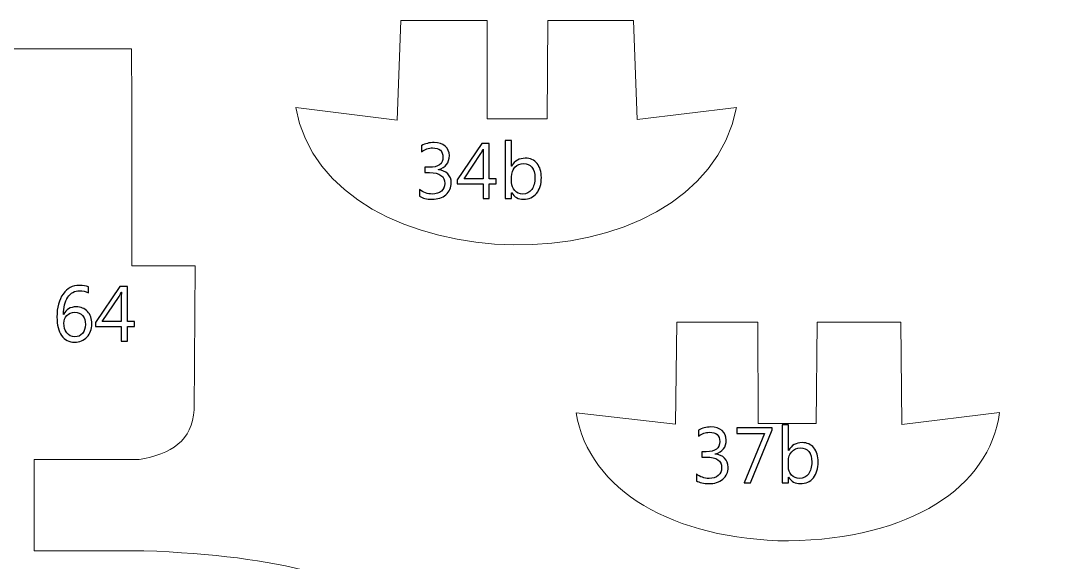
# Model space of a CAD drawing. Header units: centimetres. Extents: x -196 to 200, y -267 to 229.
# Drawn here: x -24.1 to 31.9, y 164 to 193.6 of the extents above; entities that cross this region are included whole.
import ezdxf

# ---------------------------------------------------------------- set-up
doc = ezdxf.new("R2010")
doc.units = ezdxf.units.CM
doc.header["$MEASUREMENT"] = 0
doc.layers.add('Camada 1', color=7, linetype='Continuous')
doc.layers.add('Camada 2', color=20, linetype='Continuous')

msp = doc.modelspace()

# ---------------------------------------------------------------- linework, layer by layer
at = {"layer": 'Camada 1', "lineweight": 9}
for points, knots in [([(-3.39, 193.569), (-3.39, 193.569), (1.305, 193.569), (1.305, 193.569), (1.305, 193.569), (1.305, 193.569), (1.305, 188.212), (1.305, 188.212), (1.305, 188.212), (1.305, 188.212), (4.579, 188.212), (4.579, 188.212), (4.579, 188.212), (4.579, 188.212), (4.612, 193.569), (4.612, 193.569), (4.612, 193.569), (4.612, 193.569), (9.274, 193.569), (9.274, 193.569), (9.274, 193.569), (9.274, 193.569), (9.473, 188.179), (9.473, 188.179), (9.473, 188.179), (9.473, 188.179), (14.896, 188.841), (14.896, 188.841), (14.896, 188.841), (12.898, 178.577), (-7.478, 179.133), (-9.111, 188.841), (-9.111, 188.841), (-9.111, 188.841), (-3.589, 188.146), (-3.589, 188.146), (-3.589, 188.146), (-3.589, 188.146), (-3.39, 193.569), (-3.39, 193.569)], [0, 0, 0, 0, 0.090909, 0.090909, 0.090909, 0.090909, 0.181818, 0.181818, 0.181818, 0.181818, 0.272727, 0.272727, 0.272727, 0.272727, 0.363636, 0.363636, 0.363636, 0.363636, 0.454545, 0.454545, 0.454545, 0.454545, 0.545455, 0.545455, 0.545455, 0.545455, 0.636364, 0.636364, 0.636364, 0.636364, 0.727273, 0.727273, 0.727273, 0.727273, 0.818182, 0.818182, 0.818182, 0.818182, 1, 1, 1, 1]), ([(114.689, 140.372), (114.689, 140.372), (121.777, 140.406), (121.777, 140.406), (121.777, 140.406), (121.777, 140.406), (121.77, 129.531), (121.77, 129.531), (121.77, 129.531), (121.77, 129.531), (125.082, 129.531), (125.082, 129.531), (125.082, 129.531), (125.082, 129.531), (125.087, 140.334), (125.087, 140.334), (125.087, 140.334), (125.087, 140.334), (135.586, 140.334), (135.586, 140.334), (135.586, 140.334), (135.586, 140.334), (135.586, 129.531), (135.586, 129.531), (135.586, 129.531), (135.586, 129.531), (138.885, 129.531), (138.885, 129.531), (138.885, 129.531), (138.885, 129.531), (138.886, 140.351), (138.886, 140.351), (138.886, 140.351), (138.886, 140.351), (149.417, 140.346), (149.417, 140.346), (149.417, 140.346), (149.417, 140.346), (149.391, 129.535), (149.391, 129.535), (149.391, 129.535), (149.391, 129.535), (152.742, 129.531), (152.742, 129.531), (152.742, 129.531), (152.742, 129.531), (152.755, 140.375), (152.755, 140.375), (152.755, 140.375), (152.755, 140.375), (163.247, 140.384), (163.247, 140.384), (163.247, 140.384), (163.247, 140.384), (163.247, 129.532), (163.247, 129.532), (163.247, 129.532), (163.247, 129.532), (166.534, 129.534), (166.534, 129.534), (166.534, 129.534), (166.534, 129.534), (166.587, 140.372), (166.587, 140.372), (166.587, 140.372), (166.587, 140.372), (177.191, 140.351), (177.191, 140.351), (177.191, 140.351), (177.191, 140.351), (177.225, 129.532), (177.225, 129.532), (177.225, 129.532), (177.225, 129.532), (180.491, 129.532), (180.491, 129.532), (180.491, 129.532), (180.491, 129.532), (180.507, 140.351), (180.507, 140.351), (180.507, 140.351), (180.507, 140.351), (194.175, 140.357), (194.175, 140.357), (194.175, 140.357), (194.175, 140.357), (194.198, 135.934), (194.198, 135.934), (194.198, 135.934), (194.198, 135.934), (190.911, 135.937), (190.911, 135.937), (190.911, 135.937), (190.911, 135.937), (190.911, 122.929), (190.911, 122.929), (190.911, 122.929), (190.911, 122.929), (194.197, 122.931), (194.197, 122.931), (194.197, 122.931), (194.197, 122.931), (194.197, 118.546), (194.197, 118.546), (194.197, 118.546), (194.197, 118.546), (111.237, 118.545), (111.237, 118.545), (111.237, 118.545), (111.237, 118.545), (111.234, 125.194), (111.234, 125.194), (111.234, 125.194), (111.234, 125.194), (100.095, 125.194), (100.095, 125.194), (100.095, 125.194), (98.387, 125.156), (97.605, 123.336), (97.591, 120.037), (97.591, 120.037), (97.729, 114.639), (94.559, 112.378), (91.986, 112.668), (91.986, 112.668), (91.986, 112.668), (93.508, 124.97), (93.508, 124.97), (93.508, 124.97), (93.508, 124.97), (90.249, 125.309), (90.249, 125.309), (90.249, 125.309), (90.249, 125.309), (89.165, 117.272), (89.165, 117.272), (89.165, 117.272), (89.165, 117.272), (2.271, 117.175), (2.271, 117.175), (2.271, 117.175), (2.271, 117.175), (2.269, 110.802), (2.269, 110.802), (2.269, 110.802), (2.269, 110.802), (-1.043, 110.801), (-1.043, 110.801), (-1.043, 110.801), (-1.043, 110.801), (-1.185, 88.942), (-1.185, 88.942), (-1.185, 88.942), (-1.185, 88.942), (-35.24, 85.129), (-35.24, 85.129), (-35.24, 85.129), (-35.24, 85.129), (-63.557, 85.144), (-63.557, 85.144), (-63.557, 85.144), (-65.043, 84.591), (-65.665, 83.347), (-65.246, 81.268), (-65.246, 81.268), (-65.246, 81.268), (-64.254, 78.165), (-64.254, 78.165), (-64.254, 78.165), (-63.326, 75.262), (-63.061, 73.597), (-65.387, 72.634), (-65.387, 72.634), (-65.387, 72.634), (-69.566, 71.073), (-69.566, 71.073), (-69.566, 71.073), (-75.32, 68.462), (-76.167, 62.893), (-73.657, 55.298), (-73.657, 55.298), (-72.354, 51.114), (-73.927, 48.199), (-76.368, 49.092), (-76.368, 49.092), (-76.368, 49.092), (-103.733, 58.307), (-103.733, 58.307), (-103.733, 58.307), (-103.102, 60.687), (-102.343, 63.067), (-101.456, 65.446), (-101.456, 65.446), (-101.456, 65.446), (-93.666, 62.108), (-93.666, 62.108), (-93.666, 62.108), (-93.666, 62.108), (-92.577, 65.248), (-92.577, 65.248), (-92.577, 65.248), (-92.577, 65.248), (-100.4, 68.586), (-100.4, 68.586), (-100.4, 68.586), (-99.209, 71.162), (-97.955, 73.674), (-96.637, 76.121), (-96.637, 76.121), (-96.637, 76.121), (-88.847, 71.858), (-88.847, 71.858), (-88.847, 71.858), (-88.847, 71.858), (-87.13, 74.667), (-87.13, 74.667), (-87.13, 74.667), (-87.13, 74.667), (-94.821, 78.964), (-94.821, 78.964), (-94.821, 78.964), (-93.561, 81.177), (-92.248, 83.287), (-90.86, 85.243), (-90.86, 85.243), (-90.86, 85.243), (-83.73, 80.451), (-83.73, 80.451), (-83.73, 80.451), (-83.73, 80.451), (-81.948, 83.161), (-81.948, 83.161), (-81.948, 83.161), (-81.948, 83.161), (-88.979, 87.953), (-88.979, 87.953), (-88.979, 87.953), (-87.461, 89.938), (-86.028, 91.963), (-84.688, 94.035), (-84.688, 94.035), (-84.688, 94.035), (-77.327, 89.441), (-77.327, 89.441), (-77.327, 89.441), (-77.327, 89.441), (-75.907, 92.316), (-75.907, 92.316), (-75.907, 92.316), (-75.907, 92.316), (-83.103, 96.976), (-83.103, 96.976), (-83.103, 96.976), (-80.277, 103.602), (-82.236, 109.043), (-90.122, 112.277), (-90.122, 112.277), (-103.899, 115.381), (-119.513, 113.823), (-133.764, 106.791), (-133.764, 106.791), (-144.008, 101.178), (-154.042, 94.092), (-164.777, 87.847), (-164.777, 87.847), (-170.221, 84.322), (-175.616, 81.162), (-181.376, 78.622), (-181.376, 78.622), (-183.558, 77.911), (-185.077, 77.638), (-185.897, 78.094), (-185.897, 78.094), (-191.027, 82.698), (-193.644, 93.751), (-193.229, 112.589), (-193.229, 112.589), (-192.121, 128.575), (-189.468, 139.014), (-184.95, 142.757), (-184.95, 142.757), (-180.824, 144.316), (-165.289, 144.555), (-141.95, 142.79), (-141.95, 142.79), (-126.066, 141.543), (-110.264, 140.047), (-94.515, 138.397), (-94.515, 138.397), (-85.281, 137.334), (-77.614, 145.445), (-70.733, 157.943), (-70.733, 157.943), (-72.994, 158.332), (-74.592, 160.089), (-74.791, 163.639), (-74.791, 163.639), (-74.747, 167.843), (-72.92, 169.939), (-69.436, 170.243), (-69.436, 170.243), (-67.983, 170.256), (-66.531, 170.239), (-65.079, 170.073), (-65.079, 170.073), (-63.108, 169.837), (-62.191, 170.706), (-62.256, 173.119), (-62.256, 173.119), (-62.256, 173.119), (-62.225, 177.892), (-62.225, 177.892), (-62.225, 177.892), (-62.225, 177.892), (-58.622, 177.892), (-58.622, 177.892), (-58.622, 177.892), (-58.622, 177.892), (-58.621, 184.763), (-58.621, 184.763), (-58.621, 184.763), (-58.621, 184.763), (-52.573, 184.76), (-52.573, 184.76), (-52.573, 184.76), (-52.573, 184.76), (-46.65, 192.035), (-46.65, 192.035), (-46.65, 192.035), (-46.65, 192.035), (-18.056, 192.03), (-18.056, 192.03), (-18.056, 192.03), (-18.056, 192.03), (-18.049, 180.199), (-18.049, 180.199), (-18.049, 180.199), (-18.049, 180.199), (-14.604, 180.2), (-14.604, 180.2), (-14.604, 180.2), (-14.604, 180.2), (-14.654, 172.369), (-14.654, 172.369), (-14.654, 172.369), (-14.75, 170.684), (-15.901, 169.942), (-17.653, 169.659), (-17.653, 169.659), (-17.653, 169.659), (-23.365, 169.659), (-23.365, 169.659), (-23.365, 169.659), (-23.365, 169.659), (-23.367, 164.682), (-23.367, 164.682), (-23.367, 164.682), (-23.367, 164.682), (-17.384, 164.682), (-17.384, 164.682), (-17.384, 164.682), (-9.828, 164.385), (-5.427, 163.227), (-3.319, 160.661), (-3.319, 160.661), (-1.966, 159.056), (-1.137, 157.276), (-1.075, 155.241), (-1.075, 155.241), (-1.075, 155.241), (-1.006, 145.454), (-1.006, 145.454), (-1.006, 145.454), (-1.006, 145.454), (2.333, 145.456), (2.333, 145.456), (2.333, 145.456), (2.333, 145.456), (2.342, 137.754), (2.342, 137.754), (2.342, 137.754), (2.342, 137.754), (92.633, 137.751), (92.633, 137.751), (92.633, 137.751), (92.633, 137.751), (92.619, 142.019), (92.619, 142.019), (92.619, 142.019), (94.823, 148.923), (96.989, 156.13), (99.23, 162.731), (99.23, 162.731), (100.216, 165.658), (101.894, 167.27), (104.257, 167.188), (104.257, 167.188), (107.361, 166.892), (109.115, 164.964), (110.065, 161.989), (110.065, 161.989), (111.854, 155.099), (113.136, 147.567), (114.689, 140.372)], [0, 0, 0, 0, 0.009804, 0.009804, 0.009804, 0.009804, 0.019608, 0.019608, 0.019608, 0.019608, 0.029412, 0.029412, 0.029412, 0.029412, 0.039216, 0.039216, 0.039216, 0.039216, 0.04902, 0.04902, 0.04902, 0.04902, 0.058824, 0.058824, 0.058824, 0.058824, 0.068627, 0.068627, 0.068627, 0.068627, 0.078431, 0.078431, 0.078431, 0.078431, 0.088235, 0.088235, 0.088235, 0.088235, 0.098039, 0.098039, 0.098039, 0.098039, 0.107843, 0.107843, 0.107843, 0.107843, 0.117647, 0.117647, 0.117647, 0.117647, 0.127451, 0.127451, 0.127451, 0.127451, 0.137255, 0.137255, 0.137255, 0.137255, 0.147059, 0.147059, 0.147059, 0.147059, 0.156863, 0.156863, 0.156863, 0.156863, 0.166667, 0.166667, 0.166667, 0.166667, 0.176471, 0.176471, 0.176471, 0.176471, 0.186275, 0.186275, 0.186275, 0.186275, 0.196078, 0.196078, 0.196078, 0.196078, 0.205882, 0.205882, 0.205882, 0.205882, 0.215686, 0.215686, 0.215686, 0.215686, 0.22549, 0.22549, 0.22549, 0.22549, 0.235294, 0.235294, 0.235294, 0.235294, 0.245098, 0.245098, 0.245098, 0.245098, 0.254902, 0.254902, 0.254902, 0.254902, 0.264706, 0.264706, 0.264706, 0.264706, 0.27451, 0.27451, 0.27451, 0.27451, 0.284314, 0.284314, 0.284314, 0.284314, 0.294118, 0.294118, 0.294118, 0.294118, 0.303922, 0.303922, 0.303922, 0.303922, 0.313725, 0.313725, 0.313725, 0.313726, 0.323529, 0.323529, 0.323529, 0.323529, 0.333333, 0.333333, 0.333333, 0.333333, 0.343137, 0.343137, 0.343137, 0.343137, 0.352941, 0.352941, 0.352941, 0.352941, 0.362745, 0.362745, 0.362745, 0.362745, 0.372549, 0.372549, 0.372549, 0.372549, 0.382353, 0.382353, 0.382353, 0.382353, 0.392157, 0.392157, 0.392157, 0.392157, 0.401961, 0.401961, 0.401961, 0.401961, 0.411765, 0.411765, 0.411765, 0.411765, 0.421569, 0.421569, 0.421569, 0.421569, 0.431373, 0.431373, 0.431373, 0.431373, 0.441176, 0.441176, 0.441176, 0.441176, 0.45098, 0.45098, 0.45098, 0.45098, 0.460784, 0.460784, 0.460784, 0.460784, 0.470588, 0.470588, 0.470588, 0.470588, 0.480392, 0.480392, 0.480392, 0.480392, 0.490196, 0.490196, 0.490196, 0.490196, 0.5, 0.5, 0.5, 0.5, 0.509804, 0.509804, 0.509804, 0.509804, 0.519608, 0.519608, 0.519608, 0.519608, 0.529412, 0.529412, 0.529412, 0.529412, 0.539216, 0.539216, 0.539216, 0.539216, 0.54902, 0.54902, 0.54902, 0.54902, 0.558824, 0.558824, 0.558824, 0.558824, 0.568627, 0.568627, 0.568627, 0.568627, 0.578431, 0.578431, 0.578431, 0.578431, 0.588235, 0.588235, 0.588235, 0.588235, 0.598039, 0.598039, 0.598039, 0.598039, 0.607843, 0.607843, 0.607843, 0.607843, 0.617647, 0.617647, 0.617647, 0.617647, 0.627451, 0.627451, 0.627451, 0.627451, 0.637255, 0.637255, 0.637255, 0.637255, 0.647059, 0.647059, 0.647059, 0.647059, 0.656863, 0.656863, 0.656863, 0.656863, 0.666667, 0.666667, 0.666667, 0.666667, 0.676471, 0.676471, 0.676471, 0.676471, 0.686275, 0.686275, 0.686275, 0.686275, 0.696078, 0.696078, 0.696078, 0.696078, 0.705882, 0.705882, 0.705882, 0.705882, 0.715686, 0.715686, 0.715686, 0.715686, 0.72549, 0.72549, 0.72549, 0.72549, 0.735294, 0.735294, 0.735294, 0.735294, 0.745098, 0.745098, 0.745098, 0.745098, 0.754902, 0.754902, 0.754902, 0.754902, 0.764706, 0.764706, 0.764706, 0.764706, 0.77451, 0.77451, 0.77451, 0.77451, 0.784314, 0.784314, 0.784314, 0.784314, 0.794118, 0.794118, 0.794118, 0.794118, 0.803922, 0.803922, 0.803922, 0.803922, 0.813725, 0.813725, 0.813725, 0.813726, 0.823529, 0.823529, 0.823529, 0.823529, 0.833333, 0.833333, 0.833333, 0.833333, 0.843137, 0.843137, 0.843137, 0.843137, 0.852941, 0.852941, 0.852941, 0.852941, 0.862745, 0.862745, 0.862745, 0.862745, 0.872549, 0.872549, 0.872549, 0.872549, 0.882353, 0.882353, 0.882353, 0.882353, 0.892157, 0.892157, 0.892157, 0.892157, 0.901961, 0.901961, 0.901961, 0.901961, 0.911765, 0.911765, 0.911765, 0.911765, 0.921569, 0.921569, 0.921569, 0.921569, 0.931373, 0.931373, 0.931373, 0.931373, 0.941176, 0.941176, 0.941176, 0.941176, 0.95098, 0.95098, 0.95098, 0.95098, 0.960784, 0.960784, 0.960784, 0.960784, 0.970588, 0.970588, 0.970588, 0.970588, 0.980392, 0.980392, 0.980392, 0.980392, 1, 1, 1, 1]), ([(11.634, 177.144), (11.634, 177.144), (16.058, 177.146), (16.058, 177.146), (16.058, 177.146), (16.058, 177.146), (16.077, 171.619), (16.077, 171.619), (16.077, 171.619), (16.077, 171.619), (19.226, 171.619), (19.226, 171.619), (19.226, 171.619), (19.226, 171.619), (19.284, 177.144), (19.284, 177.144), (19.284, 177.144), (19.284, 177.144), (23.849, 177.146), (23.849, 177.146), (23.849, 177.146), (23.849, 177.146), (23.908, 171.559), (23.908, 171.559), (23.908, 171.559), (23.908, 171.559), (29.228, 172.218), (29.228, 172.218), (29.228, 172.218), (28.652, 168.088), (24.364, 165.343), (17.731, 165.216), (17.731, 165.216), (11.427, 165.301), (6.873, 167.943), (6.155, 172.198), (6.155, 172.198), (6.155, 172.198), (11.574, 171.579), (11.574, 171.579), (11.574, 171.579), (11.574, 171.579), (11.634, 177.144), (11.634, 177.144)], [0, 0, 0, 0, 0.083333, 0.083333, 0.083333, 0.083333, 0.166667, 0.166667, 0.166667, 0.166667, 0.25, 0.25, 0.25, 0.25, 0.333333, 0.333333, 0.333333, 0.333333, 0.416667, 0.416667, 0.416667, 0.416667, 0.5, 0.5, 0.5, 0.5, 0.583333, 0.583333, 0.583333, 0.583333, 0.666667, 0.666667, 0.666667, 0.666667, 0.75, 0.75, 0.75, 0.75, 0.833333, 0.833333, 0.833333, 0.833333, 1, 1, 1, 1])]:
    msp.add_open_spline(points, degree=3, knots=knots, dxfattribs=at)
at = {"layer": 'Camada 2'}
for points, knots in [([(-2.375, 183.995), (-2.375, 183.995), (-2.375, 184.362), (-2.375, 184.362), (-2.375, 184.362), (-2.171, 184.2), (-1.939, 184.119), (-1.683, 184.119), (-1.683, 184.119), (-1.473, 184.119), (-1.307, 184.171), (-1.183, 184.275), (-1.183, 184.275), (-1.058, 184.38), (-0.996, 184.521), (-0.996, 184.697), (-0.996, 184.697), (-0.996, 185.088), (-1.274, 185.284), (-1.828, 185.284), (-1.828, 185.284), (-1.828, 185.284), (-2.076, 185.284), (-2.076, 185.284), (-2.076, 185.284), (-2.076, 185.284), (-2.076, 185.574), (-2.076, 185.574), (-2.076, 185.574), (-2.076, 185.574), (-1.84, 185.574), (-1.84, 185.574), (-1.84, 185.574), (-1.345, 185.574), (-1.099, 185.758), (-1.099, 186.124), (-1.099, 186.124), (-1.099, 186.463), (-1.287, 186.633), (-1.664, 186.633), (-1.664, 186.633), (-1.875, 186.633), (-2.073, 186.562), (-2.26, 186.419), (-2.26, 186.419), (-2.26, 186.419), (-2.26, 186.752), (-2.26, 186.752), (-2.26, 186.752), (-2.067, 186.866), (-1.841, 186.923), (-1.579, 186.923), (-1.579, 186.923), (-1.328, 186.923), (-1.126, 186.856), (-0.975, 186.723), (-0.975, 186.723), (-0.824, 186.589), (-0.749, 186.419), (-0.749, 186.21), (-0.749, 186.21), (-0.749, 185.817), (-0.949, 185.564), (-1.349, 185.451), (-1.349, 185.451), (-1.349, 185.451), (-1.349, 185.443), (-1.349, 185.443), (-1.349, 185.443), (-1.134, 185.422), (-0.963, 185.347), (-0.837, 185.216), (-0.837, 185.216), (-0.71, 185.086), (-0.646, 184.924), (-0.646, 184.73), (-0.646, 184.73), (-0.646, 184.461), (-0.742, 184.245), (-0.935, 184.08), (-0.935, 184.08), (-1.128, 183.915), (-1.382, 183.833), (-1.697, 183.833), (-1.697, 183.833), (-1.981, 183.833), (-2.207, 183.887), (-2.375, 183.995)], [0, 0, 0, 0, 0.043478, 0.043478, 0.043478, 0.043478, 0.086957, 0.086957, 0.086957, 0.086957, 0.130435, 0.130435, 0.130435, 0.130435, 0.173913, 0.173913, 0.173913, 0.173913, 0.217391, 0.217391, 0.217391, 0.217391, 0.26087, 0.26087, 0.26087, 0.26087, 0.304348, 0.304348, 0.304348, 0.304348, 0.347826, 0.347826, 0.347826, 0.347826, 0.391304, 0.391304, 0.391304, 0.391304, 0.434783, 0.434783, 0.434783, 0.434783, 0.478261, 0.478261, 0.478261, 0.478261, 0.521739, 0.521739, 0.521739, 0.521739, 0.565217, 0.565217, 0.565217, 0.565217, 0.608696, 0.608696, 0.608696, 0.608696, 0.652174, 0.652174, 0.652174, 0.652174, 0.695652, 0.695652, 0.695652, 0.695652, 0.73913, 0.73913, 0.73913, 0.73913, 0.782609, 0.782609, 0.782609, 0.782609, 0.826087, 0.826087, 0.826087, 0.826087, 0.869565, 0.869565, 0.869565, 0.869565, 0.913043, 0.913043, 0.913043, 0.913043, 1, 1, 1, 1]), ([(1.808, 184.678), (1.808, 184.678), (1.424, 184.678), (1.424, 184.678), (1.424, 184.678), (1.424, 184.678), (1.424, 183.884), (1.424, 183.884), (1.424, 183.884), (1.424, 183.884), (1.086, 183.884), (1.086, 183.884), (1.086, 183.884), (1.086, 183.884), (1.086, 184.678), (1.086, 184.678), (1.086, 184.678), (1.086, 184.678), (-0.318, 184.678), (-0.318, 184.678), (-0.318, 184.678), (-0.318, 184.678), (-0.318, 184.901), (-0.318, 184.901), (-0.318, 184.901), (-0.318, 184.901), (1.012, 186.872), (1.012, 186.872), (1.012, 186.872), (1.012, 186.872), (1.424, 186.872), (1.424, 186.872), (1.424, 186.872), (1.424, 186.872), (1.424, 184.955), (1.424, 184.955), (1.424, 184.955), (1.424, 184.955), (1.808, 184.955), (1.808, 184.955), (1.808, 184.955), (1.808, 184.955), (1.808, 184.678), (1.808, 184.678)], [0, 0, 0, 0, 0.083333, 0.083333, 0.083333, 0.083333, 0.166667, 0.166667, 0.166667, 0.166667, 0.25, 0.25, 0.25, 0.25, 0.333333, 0.333333, 0.333333, 0.333333, 0.416667, 0.416667, 0.416667, 0.416667, 0.5, 0.5, 0.5, 0.5, 0.583333, 0.583333, 0.583333, 0.583333, 0.666667, 0.666667, 0.666667, 0.666667, 0.75, 0.75, 0.75, 0.75, 0.833333, 0.833333, 0.833333, 0.833333, 1, 1, 1, 1]), ([(2.648, 184.19), (2.648, 184.19), (2.64, 184.19), (2.64, 184.19), (2.64, 184.19), (2.64, 184.19), (2.64, 183.884), (2.64, 183.884), (2.64, 183.884), (2.64, 183.884), (2.299, 183.884), (2.299, 183.884), (2.299, 183.884), (2.299, 183.884), (2.299, 187.042), (2.299, 187.042), (2.299, 187.042), (2.299, 187.042), (2.64, 187.042), (2.64, 187.042), (2.64, 187.042), (2.64, 187.042), (2.64, 185.645), (2.64, 185.645), (2.64, 185.645), (2.64, 185.645), (2.648, 185.645), (2.648, 185.645), (2.648, 185.645), (2.816, 185.928), (3.062, 186.069), (3.386, 186.069), (3.386, 186.069), (3.66, 186.069), (3.874, 185.974), (4.029, 185.783), (4.029, 185.783), (4.184, 185.591), (4.262, 185.335), (4.262, 185.014), (4.262, 185.014), (4.262, 184.657), (4.175, 184.37), (4.001, 184.155), (4.001, 184.155), (3.827, 183.94), (3.59, 183.833), (3.288, 183.833), (3.288, 183.833), (3.006, 183.833), (2.793, 183.952), (2.648, 184.19)], [0, 0, 0, 0, 0.071429, 0.071429, 0.071429, 0.071429, 0.142857, 0.142857, 0.142857, 0.142857, 0.214286, 0.214286, 0.214286, 0.214286, 0.285714, 0.285714, 0.285714, 0.285714, 0.357143, 0.357143, 0.357143, 0.357143, 0.428571, 0.428571, 0.428571, 0.428571, 0.5, 0.5, 0.5, 0.5, 0.571429, 0.571429, 0.571429, 0.571429, 0.642857, 0.642857, 0.642857, 0.642857, 0.714286, 0.714286, 0.714286, 0.714286, 0.785714, 0.785714, 0.785714, 0.785714, 0.857143, 0.857143, 0.857143, 0.857143, 1, 1, 1, 1]), ([(1.086, 184.955), (1.086, 184.955), (1.086, 186.246), (1.086, 186.246), (1.086, 186.246), (1.086, 186.338), (1.089, 186.441), (1.095, 186.555), (1.095, 186.555), (1.095, 186.555), (1.086, 186.555), (1.086, 186.555), (1.086, 186.555), (1.067, 186.505), (1.029, 186.429), (0.972, 186.326), (0.972, 186.326), (0.972, 186.326), (0.053, 184.955), (0.053, 184.955), (0.053, 184.955), (0.053, 184.955), (1.086, 184.955), (1.086, 184.955)], [0, 0, 0, 0, 0.142857, 0.142857, 0.142857, 0.142857, 0.285714, 0.285714, 0.285714, 0.285714, 0.428571, 0.428571, 0.428571, 0.428571, 0.571429, 0.571429, 0.571429, 0.571429, 0.714286, 0.714286, 0.714286, 0.714286, 1, 1, 1, 1]), ([(2.64, 185.054), (2.64, 185.054), (2.64, 184.755), (2.64, 184.755), (2.64, 184.755), (2.64, 184.578), (2.698, 184.428), (2.812, 184.304), (2.812, 184.304), (2.927, 184.181), (3.072, 184.119), (3.249, 184.119), (3.249, 184.119), (3.456, 184.119), (3.618, 184.199), (3.735, 184.357), (3.735, 184.357), (3.853, 184.516), (3.912, 184.737), (3.912, 185.02), (3.912, 185.02), (3.912, 185.258), (3.857, 185.445), (3.747, 185.581), (3.747, 185.581), (3.637, 185.716), (3.489, 185.783), (3.301, 185.783), (3.301, 185.783), (3.102, 185.783), (2.942, 185.714), (2.821, 185.576), (2.821, 185.576), (2.7, 185.437), (2.64, 185.263), (2.64, 185.054)], [0, 0, 0, 0, 0.1, 0.1, 0.1, 0.1, 0.2, 0.2, 0.2, 0.2, 0.3, 0.3, 0.3, 0.3, 0.4, 0.4, 0.4, 0.4, 0.5, 0.5, 0.5, 0.5, 0.6, 0.6, 0.6, 0.6, 0.7, 0.7, 0.7, 0.7, 0.8, 0.8, 0.8, 0.8, 1, 1, 1, 1]), ([(-20.411, 179.055), (-20.411, 179.055), (-20.411, 178.731), (-20.411, 178.731), (-20.411, 178.731), (-20.565, 178.81), (-20.727, 178.85), (-20.898, 178.85), (-20.898, 178.85), (-21.162, 178.85), (-21.374, 178.732), (-21.534, 178.496), (-21.534, 178.496), (-21.692, 178.26), (-21.772, 177.943), (-21.772, 177.547), (-21.772, 177.547), (-21.772, 177.547), (-21.764, 177.547), (-21.764, 177.547), (-21.764, 177.547), (-21.625, 177.829), (-21.397, 177.971), (-21.081, 177.971), (-21.081, 177.971), (-20.82, 177.971), (-20.613, 177.887), (-20.458, 177.72), (-20.458, 177.72), (-20.304, 177.552), (-20.227, 177.328), (-20.227, 177.047), (-20.227, 177.047), (-20.227, 176.754), (-20.315, 176.514), (-20.492, 176.328), (-20.492, 176.328), (-20.668, 176.143), (-20.892, 176.05), (-21.164, 176.05), (-21.164, 176.05), (-21.464, 176.05), (-21.7, 176.17), (-21.87, 176.409), (-21.87, 176.409), (-22.041, 176.648), (-22.126, 176.983), (-22.126, 177.416), (-22.126, 177.416), (-22.126, 177.94), (-22.015, 178.358), (-21.791, 178.671), (-21.791, 178.671), (-21.568, 178.984), (-21.273, 179.14), (-20.906, 179.14), (-20.906, 179.14), (-20.698, 179.14), (-20.533, 179.112), (-20.411, 179.055)], [0, 0, 0, 0, 0.0625, 0.0625, 0.0625, 0.0625, 0.125, 0.125, 0.125, 0.125, 0.1875, 0.1875, 0.1875, 0.1875, 0.25, 0.25, 0.25, 0.25, 0.3125, 0.3125, 0.3125, 0.3125, 0.375, 0.375, 0.375, 0.375, 0.4375, 0.4375, 0.4375, 0.4375, 0.5, 0.5, 0.5, 0.5, 0.5625, 0.5625, 0.5625, 0.5625, 0.625, 0.625, 0.625, 0.625, 0.6875, 0.6875, 0.6875, 0.6875, 0.75, 0.75, 0.75, 0.75, 0.8125, 0.8125, 0.8125, 0.8125, 0.875, 0.875, 0.875, 0.875, 1, 1, 1, 1]), ([(-17.901, 176.895), (-17.901, 176.895), (-18.285, 176.895), (-18.285, 176.895), (-18.285, 176.895), (-18.285, 176.895), (-18.285, 176.101), (-18.285, 176.101), (-18.285, 176.101), (-18.285, 176.101), (-18.622, 176.101), (-18.622, 176.101), (-18.622, 176.101), (-18.622, 176.101), (-18.622, 176.895), (-18.622, 176.895), (-18.622, 176.895), (-18.622, 176.895), (-20.027, 176.895), (-20.027, 176.895), (-20.027, 176.895), (-20.027, 176.895), (-20.027, 177.119), (-20.027, 177.119), (-20.027, 177.119), (-20.027, 177.119), (-18.697, 179.089), (-18.697, 179.089), (-18.697, 179.089), (-18.697, 179.089), (-18.285, 179.089), (-18.285, 179.089), (-18.285, 179.089), (-18.285, 179.089), (-18.285, 177.173), (-18.285, 177.173), (-18.285, 177.173), (-18.285, 177.173), (-17.901, 177.173), (-17.901, 177.173), (-17.901, 177.173), (-17.901, 177.173), (-17.901, 176.895), (-17.901, 176.895)], [0, 0, 0, 0, 0.083333, 0.083333, 0.083333, 0.083333, 0.166667, 0.166667, 0.166667, 0.166667, 0.25, 0.25, 0.25, 0.25, 0.333333, 0.333333, 0.333333, 0.333333, 0.416667, 0.416667, 0.416667, 0.416667, 0.5, 0.5, 0.5, 0.5, 0.583333, 0.583333, 0.583333, 0.583333, 0.666667, 0.666667, 0.666667, 0.666667, 0.75, 0.75, 0.75, 0.75, 0.833333, 0.833333, 0.833333, 0.833333, 1, 1, 1, 1]), ([(-18.622, 177.173), (-18.622, 177.173), (-18.622, 178.464), (-18.622, 178.464), (-18.622, 178.464), (-18.622, 178.555), (-18.62, 178.659), (-18.614, 178.772), (-18.614, 178.772), (-18.614, 178.772), (-18.622, 178.772), (-18.622, 178.772), (-18.622, 178.772), (-18.642, 178.722), (-18.68, 178.646), (-18.737, 178.543), (-18.737, 178.543), (-18.737, 178.543), (-19.656, 177.173), (-19.656, 177.173), (-19.656, 177.173), (-19.656, 177.173), (-18.622, 177.173), (-18.622, 177.173)], [0, 0, 0, 0, 0.142857, 0.142857, 0.142857, 0.142857, 0.285714, 0.285714, 0.285714, 0.285714, 0.428571, 0.428571, 0.428571, 0.428571, 0.571429, 0.571429, 0.571429, 0.571429, 0.714286, 0.714286, 0.714286, 0.714286, 1, 1, 1, 1]), ([(-21.157, 177.681), (-21.333, 177.681), (-21.476, 177.621), (-21.586, 177.501), (-21.586, 177.501), (-21.696, 177.381), (-21.751, 177.24), (-21.751, 177.077), (-21.751, 177.077), (-21.751, 176.872), (-21.696, 176.698), (-21.587, 176.553), (-21.587, 176.553), (-21.478, 176.409), (-21.333, 176.336), (-21.152, 176.336), (-21.152, 176.336), (-20.98, 176.336), (-20.841, 176.399), (-20.736, 176.525), (-20.736, 176.525), (-20.63, 176.651), (-20.577, 176.811), (-20.577, 177.004), (-20.577, 177.004), (-20.577, 177.216), (-20.628, 177.381), (-20.729, 177.501), (-20.729, 177.501), (-20.831, 177.621), (-20.973, 177.681), (-21.157, 177.681)], [0, 0, 0, 0, 0.111111, 0.111111, 0.111111, 0.111111, 0.222222, 0.222222, 0.222222, 0.222222, 0.333333, 0.333333, 0.333333, 0.333333, 0.444444, 0.444444, 0.444444, 0.444444, 0.555556, 0.555556, 0.555556, 0.555556, 0.666667, 0.666667, 0.666667, 0.666667, 0.777778, 0.777778, 0.777778, 0.777778, 1, 1, 1, 1]), ([(17.73, 168.695), (17.73, 168.695), (17.722, 168.695), (17.722, 168.695), (17.722, 168.695), (17.722, 168.695), (17.722, 168.389), (17.722, 168.389), (17.722, 168.389), (17.722, 168.389), (17.38, 168.389), (17.38, 168.389), (17.38, 168.389), (17.38, 168.389), (17.38, 171.547), (17.38, 171.547), (17.38, 171.547), (17.38, 171.547), (17.722, 171.547), (17.722, 171.547), (17.722, 171.547), (17.722, 171.547), (17.722, 170.15), (17.722, 170.15), (17.722, 170.15), (17.722, 170.15), (17.73, 170.15), (17.73, 170.15), (17.73, 170.15), (17.898, 170.433), (18.144, 170.574), (18.468, 170.574), (18.468, 170.574), (18.742, 170.574), (18.956, 170.479), (19.111, 170.288), (19.111, 170.288), (19.266, 170.096), (19.343, 169.84), (19.343, 169.519), (19.343, 169.519), (19.343, 169.162), (19.257, 168.875), (19.083, 168.66), (19.083, 168.66), (18.909, 168.445), (18.671, 168.338), (18.369, 168.338), (18.369, 168.338), (18.088, 168.338), (17.874, 168.457), (17.73, 168.695)], [0, 0, 0, 0, 0.071429, 0.071429, 0.071429, 0.071429, 0.142857, 0.142857, 0.142857, 0.142857, 0.214286, 0.214286, 0.214286, 0.214286, 0.285714, 0.285714, 0.285714, 0.285714, 0.357143, 0.357143, 0.357143, 0.357143, 0.428571, 0.428571, 0.428571, 0.428571, 0.5, 0.5, 0.5, 0.5, 0.571429, 0.571429, 0.571429, 0.571429, 0.642857, 0.642857, 0.642857, 0.642857, 0.714286, 0.714286, 0.714286, 0.714286, 0.785714, 0.785714, 0.785714, 0.785714, 0.857143, 0.857143, 0.857143, 0.857143, 1, 1, 1, 1]), ([(12.707, 168.5), (12.707, 168.5), (12.707, 168.867), (12.707, 168.867), (12.707, 168.867), (12.911, 168.705), (13.142, 168.624), (13.399, 168.624), (13.399, 168.624), (13.608, 168.624), (13.775, 168.676), (13.899, 168.781), (13.899, 168.781), (14.023, 168.885), (14.085, 169.026), (14.085, 169.202), (14.085, 169.202), (14.085, 169.594), (13.808, 169.789), (13.254, 169.789), (13.254, 169.789), (13.254, 169.789), (13.006, 169.789), (13.006, 169.789), (13.006, 169.789), (13.006, 169.789), (13.006, 170.079), (13.006, 170.079), (13.006, 170.079), (13.006, 170.079), (13.242, 170.079), (13.242, 170.079), (13.242, 170.079), (13.736, 170.079), (13.983, 170.263), (13.983, 170.629), (13.983, 170.629), (13.983, 170.968), (13.794, 171.138), (13.417, 171.138), (13.417, 171.138), (13.207, 171.138), (13.008, 171.067), (12.822, 170.924), (12.822, 170.924), (12.822, 170.924), (12.822, 171.257), (12.822, 171.257), (12.822, 171.257), (13.014, 171.371), (13.241, 171.428), (13.502, 171.428), (13.502, 171.428), (13.754, 171.428), (13.955, 171.361), (14.107, 171.228), (14.107, 171.228), (14.258, 171.094), (14.333, 170.924), (14.333, 170.715), (14.333, 170.715), (14.333, 170.322), (14.133, 170.069), (13.733, 169.956), (13.733, 169.956), (13.733, 169.956), (13.733, 169.948), (13.733, 169.948), (13.733, 169.948), (13.947, 169.927), (14.118, 169.852), (14.245, 169.722), (14.245, 169.722), (14.372, 169.591), (14.435, 169.429), (14.435, 169.235), (14.435, 169.235), (14.435, 168.966), (14.339, 168.75), (14.147, 168.585), (14.147, 168.585), (13.954, 168.421), (13.7, 168.338), (13.385, 168.338), (13.385, 168.338), (13.101, 168.338), (12.875, 168.392), (12.707, 168.5)], [0, 0, 0, 0, 0.043478, 0.043478, 0.043478, 0.043478, 0.086957, 0.086957, 0.086957, 0.086957, 0.130435, 0.130435, 0.130435, 0.130435, 0.173913, 0.173913, 0.173913, 0.173913, 0.217391, 0.217391, 0.217391, 0.217391, 0.26087, 0.26087, 0.26087, 0.26087, 0.304348, 0.304348, 0.304348, 0.304348, 0.347826, 0.347826, 0.347826, 0.347826, 0.391304, 0.391304, 0.391304, 0.391304, 0.434783, 0.434783, 0.434783, 0.434783, 0.478261, 0.478261, 0.478261, 0.478261, 0.521739, 0.521739, 0.521739, 0.521739, 0.565217, 0.565217, 0.565217, 0.565217, 0.608696, 0.608696, 0.608696, 0.608696, 0.652174, 0.652174, 0.652174, 0.652174, 0.695652, 0.695652, 0.695652, 0.695652, 0.73913, 0.73913, 0.73913, 0.73913, 0.782609, 0.782609, 0.782609, 0.782609, 0.826087, 0.826087, 0.826087, 0.826087, 0.869565, 0.869565, 0.869565, 0.869565, 0.913043, 0.913043, 0.913043, 0.913043, 1, 1, 1, 1]), ([(16.838, 171.269), (16.838, 171.269), (15.656, 168.389), (15.656, 168.389), (15.656, 168.389), (15.656, 168.389), (15.302, 168.389), (15.302, 168.389), (15.302, 168.389), (15.302, 168.389), (16.42, 171.07), (16.42, 171.07), (16.42, 171.07), (16.42, 171.07), (14.913, 171.07), (14.913, 171.07), (14.913, 171.07), (14.913, 171.07), (14.913, 171.377), (14.913, 171.377), (14.913, 171.377), (14.913, 171.377), (16.838, 171.377), (16.838, 171.377), (16.838, 171.377), (16.838, 171.377), (16.838, 171.269), (16.838, 171.269)], [0, 0, 0, 0, 0.125, 0.125, 0.125, 0.125, 0.25, 0.25, 0.25, 0.25, 0.375, 0.375, 0.375, 0.375, 0.5, 0.5, 0.5, 0.5, 0.625, 0.625, 0.625, 0.625, 0.75, 0.75, 0.75, 0.75, 1, 1, 1, 1]), ([(17.722, 169.559), (17.722, 169.559), (17.722, 169.26), (17.722, 169.26), (17.722, 169.26), (17.722, 169.083), (17.779, 168.933), (17.894, 168.809), (17.894, 168.809), (18.008, 168.686), (18.154, 168.624), (18.33, 168.624), (18.33, 168.624), (18.537, 168.624), (18.7, 168.704), (18.817, 168.862), (18.817, 168.862), (18.934, 169.022), (18.993, 169.242), (18.993, 169.525), (18.993, 169.525), (18.993, 169.764), (18.939, 169.951), (18.828, 170.086), (18.828, 170.086), (18.719, 170.221), (18.57, 170.289), (18.382, 170.289), (18.382, 170.289), (18.184, 170.289), (18.024, 170.219), (17.903, 170.081), (17.903, 170.081), (17.782, 169.942), (17.722, 169.768), (17.722, 169.559)], [0, 0, 0, 0, 0.1, 0.1, 0.1, 0.1, 0.2, 0.2, 0.2, 0.2, 0.3, 0.3, 0.3, 0.3, 0.4, 0.4, 0.4, 0.4, 0.5, 0.5, 0.5, 0.5, 0.6, 0.6, 0.6, 0.6, 0.7, 0.7, 0.7, 0.7, 0.8, 0.8, 0.8, 0.8, 1, 1, 1, 1])]:
    msp.add_open_spline(points, degree=3, knots=knots, dxfattribs=at)
at = {"layer": 'Camada 2', "lineweight": 9}
for points, knots in [([(-2.375, 183.995), (-2.375, 183.995), (-2.375, 184.362), (-2.375, 184.362), (-2.375, 184.362), (-2.171, 184.2), (-1.939, 184.119), (-1.683, 184.119), (-1.683, 184.119), (-1.473, 184.119), (-1.307, 184.171), (-1.183, 184.275), (-1.183, 184.275), (-1.058, 184.38), (-0.996, 184.521), (-0.996, 184.697), (-0.996, 184.697), (-0.996, 185.088), (-1.274, 185.284), (-1.828, 185.284), (-1.828, 185.284), (-1.828, 185.284), (-2.076, 185.284), (-2.076, 185.284), (-2.076, 185.284), (-2.076, 185.284), (-2.076, 185.574), (-2.076, 185.574), (-2.076, 185.574), (-2.076, 185.574), (-1.84, 185.574), (-1.84, 185.574), (-1.84, 185.574), (-1.345, 185.574), (-1.099, 185.758), (-1.099, 186.124), (-1.099, 186.124), (-1.099, 186.463), (-1.287, 186.633), (-1.664, 186.633), (-1.664, 186.633), (-1.875, 186.633), (-2.073, 186.562), (-2.26, 186.419), (-2.26, 186.419), (-2.26, 186.419), (-2.26, 186.752), (-2.26, 186.752), (-2.26, 186.752), (-2.067, 186.866), (-1.841, 186.923), (-1.579, 186.923), (-1.579, 186.923), (-1.328, 186.923), (-1.126, 186.856), (-0.975, 186.723), (-0.975, 186.723), (-0.824, 186.589), (-0.749, 186.419), (-0.749, 186.21), (-0.749, 186.21), (-0.749, 185.817), (-0.949, 185.564), (-1.349, 185.451), (-1.349, 185.451), (-1.349, 185.451), (-1.349, 185.443), (-1.349, 185.443), (-1.349, 185.443), (-1.134, 185.422), (-0.963, 185.347), (-0.837, 185.216), (-0.837, 185.216), (-0.71, 185.086), (-0.646, 184.924), (-0.646, 184.73), (-0.646, 184.73), (-0.646, 184.461), (-0.742, 184.245), (-0.935, 184.08), (-0.935, 184.08), (-1.128, 183.915), (-1.382, 183.833), (-1.697, 183.833), (-1.697, 183.833), (-1.981, 183.833), (-2.207, 183.887), (-2.375, 183.995)], [0, 0, 0, 0, 0.043478, 0.043478, 0.043478, 0.043478, 0.086957, 0.086957, 0.086957, 0.086957, 0.130435, 0.130435, 0.130435, 0.130435, 0.173913, 0.173913, 0.173913, 0.173913, 0.217391, 0.217391, 0.217391, 0.217391, 0.26087, 0.26087, 0.26087, 0.26087, 0.304348, 0.304348, 0.304348, 0.304348, 0.347826, 0.347826, 0.347826, 0.347826, 0.391304, 0.391304, 0.391304, 0.391304, 0.434783, 0.434783, 0.434783, 0.434783, 0.478261, 0.478261, 0.478261, 0.478261, 0.521739, 0.521739, 0.521739, 0.521739, 0.565217, 0.565217, 0.565217, 0.565217, 0.608696, 0.608696, 0.608696, 0.608696, 0.652174, 0.652174, 0.652174, 0.652174, 0.695652, 0.695652, 0.695652, 0.695652, 0.73913, 0.73913, 0.73913, 0.73913, 0.782609, 0.782609, 0.782609, 0.782609, 0.826087, 0.826087, 0.826087, 0.826087, 0.869565, 0.869565, 0.869565, 0.869565, 0.913043, 0.913043, 0.913043, 0.913043, 1, 1, 1, 1]), ([(1.808, 184.678), (1.808, 184.678), (1.424, 184.678), (1.424, 184.678), (1.424, 184.678), (1.424, 184.678), (1.424, 183.884), (1.424, 183.884), (1.424, 183.884), (1.424, 183.884), (1.086, 183.884), (1.086, 183.884), (1.086, 183.884), (1.086, 183.884), (1.086, 184.678), (1.086, 184.678), (1.086, 184.678), (1.086, 184.678), (-0.318, 184.678), (-0.318, 184.678), (-0.318, 184.678), (-0.318, 184.678), (-0.318, 184.901), (-0.318, 184.901), (-0.318, 184.901), (-0.318, 184.901), (1.012, 186.872), (1.012, 186.872), (1.012, 186.872), (1.012, 186.872), (1.424, 186.872), (1.424, 186.872), (1.424, 186.872), (1.424, 186.872), (1.424, 184.955), (1.424, 184.955), (1.424, 184.955), (1.424, 184.955), (1.808, 184.955), (1.808, 184.955), (1.808, 184.955), (1.808, 184.955), (1.808, 184.678), (1.808, 184.678)], [0, 0, 0, 0, 0.083333, 0.083333, 0.083333, 0.083333, 0.166667, 0.166667, 0.166667, 0.166667, 0.25, 0.25, 0.25, 0.25, 0.333333, 0.333333, 0.333333, 0.333333, 0.416667, 0.416667, 0.416667, 0.416667, 0.5, 0.5, 0.5, 0.5, 0.583333, 0.583333, 0.583333, 0.583333, 0.666667, 0.666667, 0.666667, 0.666667, 0.75, 0.75, 0.75, 0.75, 0.833333, 0.833333, 0.833333, 0.833333, 1, 1, 1, 1]), ([(2.648, 184.19), (2.648, 184.19), (2.64, 184.19), (2.64, 184.19), (2.64, 184.19), (2.64, 184.19), (2.64, 183.884), (2.64, 183.884), (2.64, 183.884), (2.64, 183.884), (2.299, 183.884), (2.299, 183.884), (2.299, 183.884), (2.299, 183.884), (2.299, 187.042), (2.299, 187.042), (2.299, 187.042), (2.299, 187.042), (2.64, 187.042), (2.64, 187.042), (2.64, 187.042), (2.64, 187.042), (2.64, 185.645), (2.64, 185.645), (2.64, 185.645), (2.64, 185.645), (2.648, 185.645), (2.648, 185.645), (2.648, 185.645), (2.816, 185.928), (3.062, 186.069), (3.386, 186.069), (3.386, 186.069), (3.66, 186.069), (3.874, 185.974), (4.029, 185.783), (4.029, 185.783), (4.184, 185.591), (4.262, 185.335), (4.262, 185.014), (4.262, 185.014), (4.262, 184.657), (4.175, 184.37), (4.001, 184.155), (4.001, 184.155), (3.827, 183.94), (3.59, 183.833), (3.288, 183.833), (3.288, 183.833), (3.006, 183.833), (2.793, 183.952), (2.648, 184.19)], [0, 0, 0, 0, 0.071429, 0.071429, 0.071429, 0.071429, 0.142857, 0.142857, 0.142857, 0.142857, 0.214286, 0.214286, 0.214286, 0.214286, 0.285714, 0.285714, 0.285714, 0.285714, 0.357143, 0.357143, 0.357143, 0.357143, 0.428571, 0.428571, 0.428571, 0.428571, 0.5, 0.5, 0.5, 0.5, 0.571429, 0.571429, 0.571429, 0.571429, 0.642857, 0.642857, 0.642857, 0.642857, 0.714286, 0.714286, 0.714286, 0.714286, 0.785714, 0.785714, 0.785714, 0.785714, 0.857143, 0.857143, 0.857143, 0.857143, 1, 1, 1, 1]), ([(1.086, 184.955), (1.086, 184.955), (1.086, 186.246), (1.086, 186.246), (1.086, 186.246), (1.086, 186.338), (1.089, 186.441), (1.095, 186.555), (1.095, 186.555), (1.095, 186.555), (1.086, 186.555), (1.086, 186.555), (1.086, 186.555), (1.067, 186.505), (1.029, 186.429), (0.972, 186.326), (0.972, 186.326), (0.972, 186.326), (0.053, 184.955), (0.053, 184.955), (0.053, 184.955), (0.053, 184.955), (1.086, 184.955), (1.086, 184.955)], [0, 0, 0, 0, 0.142857, 0.142857, 0.142857, 0.142857, 0.285714, 0.285714, 0.285714, 0.285714, 0.428571, 0.428571, 0.428571, 0.428571, 0.571429, 0.571429, 0.571429, 0.571429, 0.714286, 0.714286, 0.714286, 0.714286, 1, 1, 1, 1]), ([(2.64, 185.054), (2.64, 185.054), (2.64, 184.755), (2.64, 184.755), (2.64, 184.755), (2.64, 184.578), (2.698, 184.428), (2.812, 184.304), (2.812, 184.304), (2.927, 184.181), (3.072, 184.119), (3.249, 184.119), (3.249, 184.119), (3.456, 184.119), (3.618, 184.199), (3.735, 184.357), (3.735, 184.357), (3.853, 184.516), (3.912, 184.737), (3.912, 185.02), (3.912, 185.02), (3.912, 185.258), (3.857, 185.445), (3.747, 185.581), (3.747, 185.581), (3.637, 185.716), (3.489, 185.783), (3.301, 185.783), (3.301, 185.783), (3.102, 185.783), (2.942, 185.714), (2.821, 185.576), (2.821, 185.576), (2.7, 185.437), (2.64, 185.263), (2.64, 185.054)], [0, 0, 0, 0, 0.1, 0.1, 0.1, 0.1, 0.2, 0.2, 0.2, 0.2, 0.3, 0.3, 0.3, 0.3, 0.4, 0.4, 0.4, 0.4, 0.5, 0.5, 0.5, 0.5, 0.6, 0.6, 0.6, 0.6, 0.7, 0.7, 0.7, 0.7, 0.8, 0.8, 0.8, 0.8, 1, 1, 1, 1]), ([(-20.411, 179.055), (-20.411, 179.055), (-20.411, 178.731), (-20.411, 178.731), (-20.411, 178.731), (-20.565, 178.81), (-20.727, 178.85), (-20.898, 178.85), (-20.898, 178.85), (-21.162, 178.85), (-21.374, 178.732), (-21.534, 178.496), (-21.534, 178.496), (-21.692, 178.26), (-21.772, 177.943), (-21.772, 177.547), (-21.772, 177.547), (-21.772, 177.547), (-21.764, 177.547), (-21.764, 177.547), (-21.764, 177.547), (-21.625, 177.829), (-21.397, 177.971), (-21.081, 177.971), (-21.081, 177.971), (-20.82, 177.971), (-20.613, 177.887), (-20.458, 177.72), (-20.458, 177.72), (-20.304, 177.552), (-20.227, 177.328), (-20.227, 177.047), (-20.227, 177.047), (-20.227, 176.754), (-20.315, 176.514), (-20.492, 176.328), (-20.492, 176.328), (-20.668, 176.143), (-20.892, 176.05), (-21.164, 176.05), (-21.164, 176.05), (-21.464, 176.05), (-21.7, 176.17), (-21.87, 176.409), (-21.87, 176.409), (-22.041, 176.648), (-22.126, 176.983), (-22.126, 177.416), (-22.126, 177.416), (-22.126, 177.94), (-22.015, 178.358), (-21.791, 178.671), (-21.791, 178.671), (-21.568, 178.984), (-21.273, 179.14), (-20.906, 179.14), (-20.906, 179.14), (-20.698, 179.14), (-20.533, 179.112), (-20.411, 179.055)], [0, 0, 0, 0, 0.0625, 0.0625, 0.0625, 0.0625, 0.125, 0.125, 0.125, 0.125, 0.1875, 0.1875, 0.1875, 0.1875, 0.25, 0.25, 0.25, 0.25, 0.3125, 0.3125, 0.3125, 0.3125, 0.375, 0.375, 0.375, 0.375, 0.4375, 0.4375, 0.4375, 0.4375, 0.5, 0.5, 0.5, 0.5, 0.5625, 0.5625, 0.5625, 0.5625, 0.625, 0.625, 0.625, 0.625, 0.6875, 0.6875, 0.6875, 0.6875, 0.75, 0.75, 0.75, 0.75, 0.8125, 0.8125, 0.8125, 0.8125, 0.875, 0.875, 0.875, 0.875, 1, 1, 1, 1]), ([(-17.901, 176.895), (-17.901, 176.895), (-18.285, 176.895), (-18.285, 176.895), (-18.285, 176.895), (-18.285, 176.895), (-18.285, 176.101), (-18.285, 176.101), (-18.285, 176.101), (-18.285, 176.101), (-18.622, 176.101), (-18.622, 176.101), (-18.622, 176.101), (-18.622, 176.101), (-18.622, 176.895), (-18.622, 176.895), (-18.622, 176.895), (-18.622, 176.895), (-20.027, 176.895), (-20.027, 176.895), (-20.027, 176.895), (-20.027, 176.895), (-20.027, 177.119), (-20.027, 177.119), (-20.027, 177.119), (-20.027, 177.119), (-18.697, 179.089), (-18.697, 179.089), (-18.697, 179.089), (-18.697, 179.089), (-18.285, 179.089), (-18.285, 179.089), (-18.285, 179.089), (-18.285, 179.089), (-18.285, 177.173), (-18.285, 177.173), (-18.285, 177.173), (-18.285, 177.173), (-17.901, 177.173), (-17.901, 177.173), (-17.901, 177.173), (-17.901, 177.173), (-17.901, 176.895), (-17.901, 176.895)], [0, 0, 0, 0, 0.083333, 0.083333, 0.083333, 0.083333, 0.166667, 0.166667, 0.166667, 0.166667, 0.25, 0.25, 0.25, 0.25, 0.333333, 0.333333, 0.333333, 0.333333, 0.416667, 0.416667, 0.416667, 0.416667, 0.5, 0.5, 0.5, 0.5, 0.583333, 0.583333, 0.583333, 0.583333, 0.666667, 0.666667, 0.666667, 0.666667, 0.75, 0.75, 0.75, 0.75, 0.833333, 0.833333, 0.833333, 0.833333, 1, 1, 1, 1]), ([(-18.622, 177.173), (-18.622, 177.173), (-18.622, 178.464), (-18.622, 178.464), (-18.622, 178.464), (-18.622, 178.555), (-18.62, 178.659), (-18.614, 178.772), (-18.614, 178.772), (-18.614, 178.772), (-18.622, 178.772), (-18.622, 178.772), (-18.622, 178.772), (-18.642, 178.722), (-18.68, 178.646), (-18.737, 178.543), (-18.737, 178.543), (-18.737, 178.543), (-19.656, 177.173), (-19.656, 177.173), (-19.656, 177.173), (-19.656, 177.173), (-18.622, 177.173), (-18.622, 177.173)], [0, 0, 0, 0, 0.142857, 0.142857, 0.142857, 0.142857, 0.285714, 0.285714, 0.285714, 0.285714, 0.428571, 0.428571, 0.428571, 0.428571, 0.571429, 0.571429, 0.571429, 0.571429, 0.714286, 0.714286, 0.714286, 0.714286, 1, 1, 1, 1]), ([(-21.157, 177.681), (-21.333, 177.681), (-21.476, 177.621), (-21.586, 177.501), (-21.586, 177.501), (-21.696, 177.381), (-21.751, 177.24), (-21.751, 177.077), (-21.751, 177.077), (-21.751, 176.872), (-21.696, 176.698), (-21.587, 176.553), (-21.587, 176.553), (-21.478, 176.409), (-21.333, 176.336), (-21.152, 176.336), (-21.152, 176.336), (-20.98, 176.336), (-20.841, 176.399), (-20.736, 176.525), (-20.736, 176.525), (-20.63, 176.651), (-20.577, 176.811), (-20.577, 177.004), (-20.577, 177.004), (-20.577, 177.216), (-20.628, 177.381), (-20.729, 177.501), (-20.729, 177.501), (-20.831, 177.621), (-20.973, 177.681), (-21.157, 177.681)], [0, 0, 0, 0, 0.111111, 0.111111, 0.111111, 0.111111, 0.222222, 0.222222, 0.222222, 0.222222, 0.333333, 0.333333, 0.333333, 0.333333, 0.444444, 0.444444, 0.444444, 0.444444, 0.555556, 0.555556, 0.555556, 0.555556, 0.666667, 0.666667, 0.666667, 0.666667, 0.777778, 0.777778, 0.777778, 0.777778, 1, 1, 1, 1]), ([(17.73, 168.695), (17.73, 168.695), (17.722, 168.695), (17.722, 168.695), (17.722, 168.695), (17.722, 168.695), (17.722, 168.389), (17.722, 168.389), (17.722, 168.389), (17.722, 168.389), (17.38, 168.389), (17.38, 168.389), (17.38, 168.389), (17.38, 168.389), (17.38, 171.547), (17.38, 171.547), (17.38, 171.547), (17.38, 171.547), (17.722, 171.547), (17.722, 171.547), (17.722, 171.547), (17.722, 171.547), (17.722, 170.15), (17.722, 170.15), (17.722, 170.15), (17.722, 170.15), (17.73, 170.15), (17.73, 170.15), (17.73, 170.15), (17.898, 170.433), (18.144, 170.574), (18.468, 170.574), (18.468, 170.574), (18.742, 170.574), (18.956, 170.479), (19.111, 170.288), (19.111, 170.288), (19.266, 170.096), (19.343, 169.84), (19.343, 169.519), (19.343, 169.519), (19.343, 169.162), (19.257, 168.875), (19.083, 168.66), (19.083, 168.66), (18.909, 168.445), (18.671, 168.338), (18.369, 168.338), (18.369, 168.338), (18.088, 168.338), (17.874, 168.457), (17.73, 168.695)], [0, 0, 0, 0, 0.071429, 0.071429, 0.071429, 0.071429, 0.142857, 0.142857, 0.142857, 0.142857, 0.214286, 0.214286, 0.214286, 0.214286, 0.285714, 0.285714, 0.285714, 0.285714, 0.357143, 0.357143, 0.357143, 0.357143, 0.428571, 0.428571, 0.428571, 0.428571, 0.5, 0.5, 0.5, 0.5, 0.571429, 0.571429, 0.571429, 0.571429, 0.642857, 0.642857, 0.642857, 0.642857, 0.714286, 0.714286, 0.714286, 0.714286, 0.785714, 0.785714, 0.785714, 0.785714, 0.857143, 0.857143, 0.857143, 0.857143, 1, 1, 1, 1]), ([(12.707, 168.5), (12.707, 168.5), (12.707, 168.867), (12.707, 168.867), (12.707, 168.867), (12.911, 168.705), (13.142, 168.624), (13.399, 168.624), (13.399, 168.624), (13.608, 168.624), (13.775, 168.676), (13.899, 168.781), (13.899, 168.781), (14.023, 168.885), (14.085, 169.026), (14.085, 169.202), (14.085, 169.202), (14.085, 169.594), (13.808, 169.789), (13.254, 169.789), (13.254, 169.789), (13.254, 169.789), (13.006, 169.789), (13.006, 169.789), (13.006, 169.789), (13.006, 169.789), (13.006, 170.079), (13.006, 170.079), (13.006, 170.079), (13.006, 170.079), (13.242, 170.079), (13.242, 170.079), (13.242, 170.079), (13.736, 170.079), (13.983, 170.263), (13.983, 170.629), (13.983, 170.629), (13.983, 170.968), (13.794, 171.138), (13.417, 171.138), (13.417, 171.138), (13.207, 171.138), (13.008, 171.067), (12.822, 170.924), (12.822, 170.924), (12.822, 170.924), (12.822, 171.257), (12.822, 171.257), (12.822, 171.257), (13.014, 171.371), (13.241, 171.428), (13.502, 171.428), (13.502, 171.428), (13.754, 171.428), (13.955, 171.361), (14.107, 171.228), (14.107, 171.228), (14.258, 171.094), (14.333, 170.924), (14.333, 170.715), (14.333, 170.715), (14.333, 170.322), (14.133, 170.069), (13.733, 169.956), (13.733, 169.956), (13.733, 169.956), (13.733, 169.948), (13.733, 169.948), (13.733, 169.948), (13.947, 169.927), (14.118, 169.852), (14.245, 169.722), (14.245, 169.722), (14.372, 169.591), (14.435, 169.429), (14.435, 169.235), (14.435, 169.235), (14.435, 168.966), (14.339, 168.75), (14.147, 168.585), (14.147, 168.585), (13.954, 168.421), (13.7, 168.338), (13.385, 168.338), (13.385, 168.338), (13.101, 168.338), (12.875, 168.392), (12.707, 168.5)], [0, 0, 0, 0, 0.043478, 0.043478, 0.043478, 0.043478, 0.086957, 0.086957, 0.086957, 0.086957, 0.130435, 0.130435, 0.130435, 0.130435, 0.173913, 0.173913, 0.173913, 0.173913, 0.217391, 0.217391, 0.217391, 0.217391, 0.26087, 0.26087, 0.26087, 0.26087, 0.304348, 0.304348, 0.304348, 0.304348, 0.347826, 0.347826, 0.347826, 0.347826, 0.391304, 0.391304, 0.391304, 0.391304, 0.434783, 0.434783, 0.434783, 0.434783, 0.478261, 0.478261, 0.478261, 0.478261, 0.521739, 0.521739, 0.521739, 0.521739, 0.565217, 0.565217, 0.565217, 0.565217, 0.608696, 0.608696, 0.608696, 0.608696, 0.652174, 0.652174, 0.652174, 0.652174, 0.695652, 0.695652, 0.695652, 0.695652, 0.73913, 0.73913, 0.73913, 0.73913, 0.782609, 0.782609, 0.782609, 0.782609, 0.826087, 0.826087, 0.826087, 0.826087, 0.869565, 0.869565, 0.869565, 0.869565, 0.913043, 0.913043, 0.913043, 0.913043, 1, 1, 1, 1]), ([(16.838, 171.269), (16.838, 171.269), (15.656, 168.389), (15.656, 168.389), (15.656, 168.389), (15.656, 168.389), (15.302, 168.389), (15.302, 168.389), (15.302, 168.389), (15.302, 168.389), (16.42, 171.07), (16.42, 171.07), (16.42, 171.07), (16.42, 171.07), (14.913, 171.07), (14.913, 171.07), (14.913, 171.07), (14.913, 171.07), (14.913, 171.377), (14.913, 171.377), (14.913, 171.377), (14.913, 171.377), (16.838, 171.377), (16.838, 171.377), (16.838, 171.377), (16.838, 171.377), (16.838, 171.269), (16.838, 171.269)], [0, 0, 0, 0, 0.125, 0.125, 0.125, 0.125, 0.25, 0.25, 0.25, 0.25, 0.375, 0.375, 0.375, 0.375, 0.5, 0.5, 0.5, 0.5, 0.625, 0.625, 0.625, 0.625, 0.75, 0.75, 0.75, 0.75, 1, 1, 1, 1]), ([(17.722, 169.559), (17.722, 169.559), (17.722, 169.26), (17.722, 169.26), (17.722, 169.26), (17.722, 169.083), (17.779, 168.933), (17.894, 168.809), (17.894, 168.809), (18.008, 168.686), (18.154, 168.624), (18.33, 168.624), (18.33, 168.624), (18.537, 168.624), (18.7, 168.704), (18.817, 168.862), (18.817, 168.862), (18.934, 169.022), (18.993, 169.242), (18.993, 169.525), (18.993, 169.525), (18.993, 169.764), (18.939, 169.951), (18.828, 170.086), (18.828, 170.086), (18.719, 170.221), (18.57, 170.289), (18.382, 170.289), (18.382, 170.289), (18.184, 170.289), (18.024, 170.219), (17.903, 170.081), (17.903, 170.081), (17.782, 169.942), (17.722, 169.768), (17.722, 169.559)], [0, 0, 0, 0, 0.1, 0.1, 0.1, 0.1, 0.2, 0.2, 0.2, 0.2, 0.3, 0.3, 0.3, 0.3, 0.4, 0.4, 0.4, 0.4, 0.5, 0.5, 0.5, 0.5, 0.6, 0.6, 0.6, 0.6, 0.7, 0.7, 0.7, 0.7, 0.8, 0.8, 0.8, 0.8, 1, 1, 1, 1])]:
    msp.add_open_spline(points, degree=3, knots=knots, dxfattribs=at)

doc.saveas('drawing.dxf')
